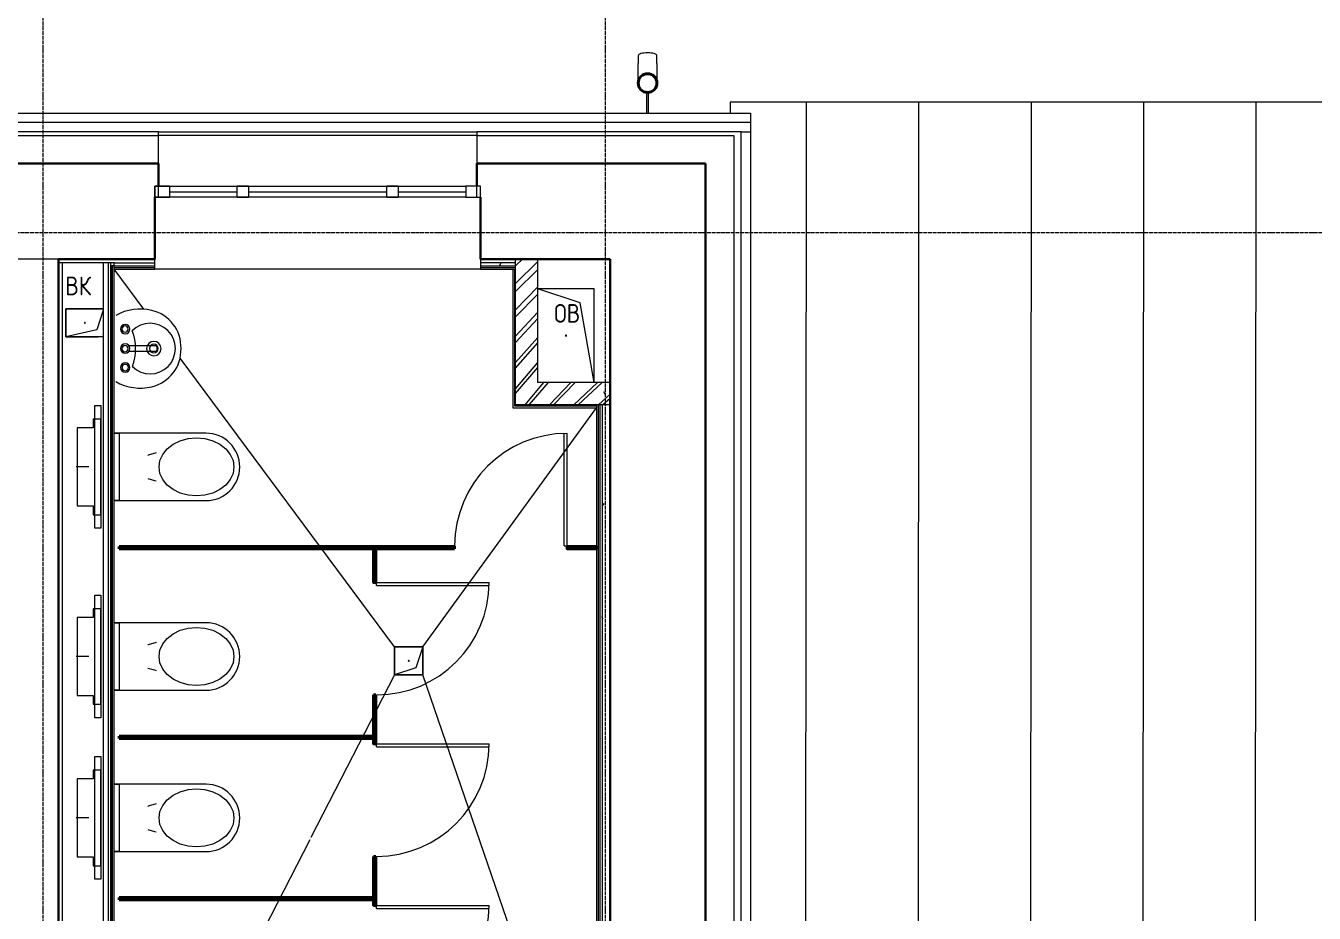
# Model space of a CAD drawing. Header units: millimetres. Extents: x -32 to 417638015, y -35 to 175284279.
# Drawn here: x 416892882 to 416899760, y 175248310 to 175253048 of the extents above; entities that cross this region are included whole.
import ezdxf

# ---------------------------------------------------------------- set-up
doc = ezdxf.new("R2010")
doc.units = ezdxf.units.MM
doc.linetypes.add('ADSK_Линия сетки', pattern=[25, 20, -2.5, 0, -2.5])
for name, color, linetype, lineweight in [('_ Окна', 7, 'Continuous', 9), ('Аннотация', 7, 'Continuous', 18), ('Двери', 7, 'Continuous', 9), ('Двери открывание', 7, 'Continuous', 9), ('Крыша', 7, 'Continuous', 9), ('Крыша штриховка', 7, 'Continuous', 9), ('Обобщенные модели', 7, 'Continuous', 18), ('Окна', 7, 'Continuous', 9), ('Оси', 253, 'Continuous', 9), ('Перекрытие', 7, 'Continuous', 18), ('Сантехника', 7, 'Continuous', 18), ('Стены внутренние', 7, 'Continuous', 18), ('Стены наружные', 7, 'Continuous', 18), ('Стены несущие', 7, 'Continuous', 30), ('Стены отделка', 7, 'Continuous', 30), ('Стены штриховка', 7, 'Continuous', 9), ('ШТРИХОВКА', 252, 'Continuous', 15)]:
    doc.layers.add(name, color=color, linetype=linetype, lineweight=lineweight)
doc.styles.add('GOST Common_5', font='GOST_Common.ttf', dxfattribs={"width": 0.9, "height": 200})
pattern_1 = [(0, (686.3573730537319, 338.699590410115), (406.4, 101.6), [33.528, -271.272, 33.528, -271.272, -1625.6]), (0, (686.3573730537319, 338.699590410115), (406.4, 101.6), [-609.6, 33.528, -576.072, 33.528, -271.272, -711.2]), (0, (686.3573730537319, 338.699590410115), (406.4, 101.6), [-1524, 33.528, -169.672, 33.528, -474.472]), (120, (838.7573730537551, 389.4995904101152), (-291.1881810244989, 301.1527240979959), [33.52799999999997, -271.2719999999998, 33.52799999999997, -271.2719999999998, -1625.599999999999]), (120, (838.7573730537551, 389.4995904101152), (-291.1881810244989, 301.1527240979959), [-609.5999999999996, 33.52799999999997, -576.0719999999995, 33.52799999999997, -271.2719999999998, -711.1999999999996]), (120, (838.7573730537551, 389.4995904101152), (-291.1881810244989, 301.1527240979959), [-1523.999999999999, 33.52799999999997, -169.6719999999999, 33.52799999999997, -474.4719999999998]), (240, (889.5573730537435, 592.699590410115), (-115.2118189755009, -402.7527240979958), [33.528, -271.272, 33.528, -271.272, -1625.6]), (240, (889.5573730537435, 592.699590410115), (-115.2118189755009, -402.7527240979958), [-609.6, 33.528, -576.072, 33.528, -271.272, -711.2]), (240, (889.5573730537435, 592.699590410115), (-115.2118189755009, -402.7527240979958), [-1524, 33.528, -169.672, 33.528, -474.472])]

# ---------------------------------------------------------------- blocks, each defined once
blk = doc.blocks.new('План 2 этажа')
h = blk.add_hatch()
h.set_pattern_fill('ANSI32', color=8, scale=10)
h.set_pattern_definition([(45, (686.3573730537319, 338.699590410115), (-67.35192090801866, 67.35192090801866), []), (45, (731.2586730537587, 338.699590410115), (-67.35192090801866, 67.35192090801866), [])])
h.paths.add_polyline_path([(10476.35737305379, 19783.23317799561), (10476.35737305379, 20441.22453347316), (10356.35737305379, 20441.22453347316), (10356.35737305379, 19663.23317799562), (10861.35737305379, 19663.23317799562), (10861.35737305379, 19783.23317799561)])
at = {"layer": 'Крыша штриховка'}
h = blk.add_hatch(dxfattribs=at)
h.set_pattern_fill('FP_9', color=8, style=0, pattern_type=2)
h.set_pattern_definition([(270, (842.4123730537249, -16860.62240958988), (600, 3.673940397442059e-14), [])])
h.paths.add_polyline_path([(33323.74141419999, 13727.56721664619), (38561.40118747496, 13727.56721664619), (38561.40118747496, 13870.52345378857), (38536.45710307837, 13870.22959317787), (38450.57776135445, 21210.01757361862), (38450.57776135445, 21260.01757361865), (38561.40118747496, 21260.01757361865), (38561.40118747496, 21280.01757361874), (32084.06945066579, 21280.01757361874), (32132.05771873513, 21244.23041718635), (30695.26032159291, 19317.57779851179), (30795.99259297637, 19317.57779851179), (30775.17312824161, 19257.57779851176), (30650.5154397221, 19257.57779851176), (29869.54052628763, 18211.89248754696), (29870.68898579915, 18210.71753710327), (25704.64487799379, 13743.18219131012), (31635.99602022668, 13727.56721664619), (32964.78362577595, 13727.56721664619)])
h.paths.add_polyline_path([(11561.35737305373, 13740.41590899014), (11561.35737305373, 13740.52121366214), (11526.90253765561, 13740.50661536865)])
h.paths.add_polyline_path([(24101.35259341553, 13747.40304551386), (24081.95149433427, 13775.51460930358), (24089.82529589528, 13775.51460930358), (20054.74841904279, 18104.10539740284), (20056.47840156074, 18105.418891993), (20054.74841904279, 18104.41626330208), (19974.30713672895, 18230.27166646549), (19576.17915188265, 18230.27166646551), (19104.57185560354, 19591.0267576683), (18087.47824895289, 21182.33313963877), (18240.31163832342, 21280.01757361874), (11501.35737305379, 21280.01757361874), (11501.35737305379, 21221.22453347323), (11611.35737305379, 21221.22453347323), (11611.35737305379, 13801.2245334732), (11561.35737305379, 13801.2245334732), (11561.35737305379, 13780.41604760324), (23901.78231951559, 13747.92843756972)])
h.paths.add_polyline_path([(33423.96931647859, 13905.44827715147), (33421.46931647859, 13905.44827715147), (33420.91215508815, 13996.09896663118), (33403.90736204444, 13999.98019967676), (33385.21356566291, 14015.65609071476), (33375.77306504513, 14035.73118272199), (33376.46931647859, 14192.98216862268), (33379.48464731057, 14197.95965622224), (33383.16804628936, 14200.70759348193), (33394.3298871945, 14204.67011636771), (33409.36827938142, 14207.37405657918), (33426.46931647859, 14208.43301834129), (33451.46931647859, 14206.36299698904), (33464.77158981928, 14202.72078343252), (33472.38280845492, 14198.75878977624), (33474.765607793, 14196.98114279278), (33476.46931647859, 14192.98216862228), (33476.46931647859, 14033.81371124303), (33465.56089060195, 14013.16213150732), (33447.17518431653, 13999.5565600233), (33431.46931647859, 13994.83058080769), (33430.7994434975, 13905.44827715147), (33425.17522125307, 13905.44827715147)])
h.paths.add_polyline_path([(16661.35737305379, 13905.44827715147), (16656.35737305379, 13905.44827715147), (16655.80021166336, 13996.09896663129), (16638.79541861964, 13999.98019967687), (16620.10162223811, 14015.65609071486), (16610.66112162033, 14035.73118272208), (16611.35737305379, 14192.98216862257), (16614.37270388578, 14197.95965622235), (16618.05610286456, 14200.70759348203), (16629.21794376971, 14204.67011636782), (16644.25633595663, 14207.3740565793), (16661.35737305379, 14208.43301834139), (16686.35737305379, 14206.36299698914), (16699.65964639449, 14202.72078343262), (16707.27086503012, 14198.75878977635), (16709.6536643682, 14196.98114279288), (16711.35737305379, 14192.98216862278), (16711.35737305379, 14033.8137112431), (16700.44894717715, 14013.16213150743), (16682.06324089185, 13999.55656002341), (16666.35737305379, 13994.8305808078), (16665.6875000727, 13905.44827715147), (16662.65146827931, 13905.44827715147)])
at = {"layer": 'Обобщенные модели', "lineweight": 9}
h = blk.add_hatch(dxfattribs=at)
h.set_pattern_fill('FP_25', color=8, style=0, pattern_type=2)
h.set_pattern_definition([(45, (686.3573730537901, 338.6995334731837), (-106.0660171779821, 106.0660171779821), [])])
h.paths.add_polyline_path([(11061.35737305371, 21331.22453347322), (11083.05156000962, 21336.17609007805), (11100.44894717714, 21350.05004338028), (11110.10376866284, 21370.0984867754), (11110.10376866284, 21392.35058017102), (11100.44894717714, 21412.39902356613), (11083.05156000962, 21426.2729768683), (11061.35737305371, 21431.2245334732), (11039.66318609789, 21426.2729768683), (11022.26579893036, 21412.39902356613), (11012.61097744466, 21392.35058017102), (11012.61097744466, 21370.0984867754), (11022.26579893036, 21350.05004338028), (11039.66318609789, 21336.17609007805)])
at = {"layer": 'Стены внутренние', "lineweight": 9}
h = blk.add_hatch(dxfattribs=at)
h.set_pattern_fill('FP_6', color=8, style=0, pattern_type=2)
h.set_pattern_definition(pattern_1)
h.paths.add_polyline_path([(8216.245746968489, 20406.22453347321), (8430.480509532383, 20406.22453347321), (8430.480509532383, 20421.22453347326), (8216.245746968489, 20421.22453347326)])
h.paths.add_polyline_path([(10427.35737305379, 20406.22453347321), (10427.35737305379, 20421.22453347319), (10170.48050953238, 20421.22453347319), (10170.48050953238, 20406.22453347321), (10292.28584941593, 20406.22453347321)])
h = blk.add_hatch(dxfattribs=at)
h.set_pattern_fill('FP_6', color=8, style=0, pattern_type=2)
h.set_pattern_definition(pattern_1)
h.paths.add_polyline_path([(10815.72802134283, 13024.4639513085), (10821.35737305379, 13024.4639513085), (10821.35737305379, 13950.96395130855), (10806.35737305379, 13950.96395130855), (10806.35737305373, 13024.4639513085)])
h.paths.add_polyline_path([(10806.35737305373, 14790.96395130856), (10821.35737305379, 14791.96395130851), (10821.35737305379, 19734.23317799562), (10806.35737305379, 19734.23317799562), (10806.35737305373, 14940.85405061452)])
at = {"layer": '_ Окна', "color": 8, "lineweight": 18}
for p, q in [((8430.480509532375, 20771.22453347418), (8430.480509532375, 20831.22453347418)), ((8430.480509532375, 20831.22453347418), (8510.480509532374, 20831.22453347418)), ((8510.480509532374, 20771.22453347418), (8430.480509532375, 20771.22453347418)), ((8510.480509532374, 20831.22453347418), (8510.480509532374, 20771.22453347418)), ((8870.480509532374, 20771.22453347418), (8870.480509532374, 20831.22453347418)), ((8870.480509532374, 20831.22453347418), (8930.480509532375, 20831.22453347418)), ((8930.480509532375, 20771.22453347418), (8870.480509532374, 20771.22453347418)), ((8930.480509532375, 20831.22453347418), (8930.480509532375, 20771.22453347418)), ((9670.480509532375, 20771.22453347418), (9670.480509532375, 20831.22453347418)), ((9670.480509532375, 20831.22453347418), (9730.480509532375, 20831.22453347418)), ((9730.480509532375, 20771.22453347418), (9670.480509532375, 20771.22453347418)), ((9730.480509532375, 20831.22453347418), (9730.480509532375, 20771.22453347418)), ((10090.48050953238, 20831.22453347418), (10090.48050953238, 20771.22453347418)), ((10170.48050953237, 20831.22453347418), (10090.48050953238, 20831.22453347418)), ((10090.48050953238, 20771.22453347418), (10170.48050953237, 20771.22453347418)), ((10170.48050953237, 20771.22453347418), (10170.48050953237, 20831.22453347418))]:
    blk.add_line(p, q, dxfattribs=at)
at = {"layer": '_ Окна', "color": 8}
for p, q in [((8450.480509532374, 20771.22453347418), (8450.480509532374, 20831.22453347418)), ((8510.480509532374, 20801.22453347417), (8870.480509532374, 20801.22453347417)), ((8930.480509532375, 20801.22453347416), (9670.480509532375, 20801.22453347416)), ((9730.480509532375, 20801.22453347416), (10090.48050953238, 20801.22453347416)), ((10150.48050953238, 20771.22453347418), (10150.48050953238, 20831.22453347418))]:
    blk.add_line(p, q, dxfattribs=at)
at = {"layer": 'Двери', "color": 8}
for p, q in [((10615.4933366513, 18910.78237253967), (10615.4933366513, 19510.78237253967)), ((10631.4933366513, 18910.78237253967), (10631.4933366513, 19510.78237253967)), ((10615.4933366513, 18910.78237253967), (10631.4933366513, 18910.78237253967)), ((9615.357373054023, 18698.78990775253), (9615.357373054023, 18714.78990775252)), ((9615.357373054023, 18714.78990775252), (10215.35737305402, 18714.78990775228)), ((10215.35737305402, 18698.78990775228), (10215.35737305402, 18714.78990775228)), ((9615.357373054023, 18698.78990775253), (10215.35737305402, 18698.78990775228)), ((9615.357373053994, 17836.78990775253), (9615.357373054003, 17852.78990775252)), ((9615.357373054003, 17852.78990775252), (10215.357373054, 17852.78990775228)), ((9615.357373053994, 17836.78990775253), (10215.35737305399, 17836.78990775228)), ((10215.35737305399, 17836.78990775228), (10215.357373054, 17852.78990775228)), ((9615.357373053994, 16974.78990775253), (9615.357373054003, 16990.78990775253)), ((9615.357373054003, 16990.78990775253), (10215.357373054, 16990.78990775228)), ((10215.35737305399, 16974.78990775228), (10215.357373054, 16990.78990775228)), ((9615.357373053994, 16974.78990775253), (10215.35737305399, 16974.78990775228))]:
    blk.add_line(p, q, dxfattribs=at)
at = {"layer": 'Двери открывание', "color": 8}
for centre, start, end in [((10631.4933366513, 18910.78237253967), 90, 180), ((9615.357373054023, 18714.78990775252), 270, 0), ((9615.357373054003, 17852.78990775252), 270, 0), ((9615.357373054003, 16990.78990775253), 270, 0)]:
    blk.add_arc(centre, 600.0000000000007, start, end, dxfattribs=at)
at = {"layer": 'Крыша', "color": 8}
for p, q in [((11501.35737305379, 21280.01757361872), (11501.35737305379, 21221.22453347319)), ((18240.31163832342, 21280.01757361872), (11501.35737305379, 21280.01757361872))]:
    blk.add_line(p, q, dxfattribs=at)
at = {"layer": 'Обобщенные модели', "color": 8}
for p, q in [((11011.35737305379, 21527.37612128803), (11011.35737305379, 21484.87198431697)), ((11111.35737305379, 21484.87198431697), (11111.35737305379, 21527.37612128803)), ((11056.35737305379, 21330.36575084511), (11056.35737305379, 21221.22453347321)), ((11066.35737305379, 21221.22453347321), (11066.35737305379, 21330.36575084511)), ((10776.35737305379, 20283.23317799561), (10476.35737305379, 20283.23317799561)), ((10701.3573730538, 20208.23317799561), (10476.35737305379, 20283.23317799561)), ((10776.35737305379, 20283.23317799561), (10476.35737305379, 20283.23317799561)), ((10776.35737305379, 19783.23317799561), (10776.35737305379, 20283.23317799561)), ((10776.35737305379, 19783.23317799561), (10776.35737305379, 20283.23317799561)), ((7956.357373053776, 20025.69959041009), (7956.357373053776, 20175.6995904101)), ((7956.357373053776, 20175.6995904101), (8156.357373053739, 20175.6995904101)), ((8156.357373053739, 20175.6995904101), (7956.357373053776, 20175.6995904101)), ((7956.357373053776, 20175.6995904101), (7956.357373053776, 20025.69959041009)), ((8156.357373053737, 20168.53446866598), (8121.24574696845, 20063.19959041009)), ((10776.35737305379, 19783.23317799561), (10701.3573730538, 20208.23317799561)), ((8121.24574696845, 20063.19959041009), (7956.357373053776, 20025.69959041009)), ((8156.357373053739, 20025.69959041009), (7956.357373053776, 20025.69959041009)), ((7956.357373053776, 20025.69959041009), (8128.241000562532, 20025.69959041009)), ((9711.35737305379, 18221.22453347318), (9711.35737305379, 18371.22453347319)), ((9711.35737305379, 18371.22453347319), (9861.35737305379, 18371.22453347319)), ((9861.35737305379, 18371.22453347319), (9711.35737305379, 18371.22453347319)), ((9711.35737305379, 18371.22453347319), (9711.35737305379, 18221.22453347318)), ((9861.35737305379, 18371.22453347319), (9823.857373053797, 18258.72453347319)), ((9861.35737305379, 18371.22453347319), (9861.35737305379, 18221.22453347318)), ((9861.35737305379, 18221.22453347318), (9861.35737305379, 18371.22453347319)), ((9823.857373053797, 18258.72453347319), (9711.35737305379, 18221.22453347318)), ((9861.35737305379, 18221.22453347318), (9711.35737305379, 18221.22453347318)), ((9711.35737305379, 18221.22453347318), (9861.35737305379, 18221.22453347318))]:
    blk.add_line(p, q, dxfattribs=at)
at = {"layer": 'Обобщенные модели', "color": 8, "lineweight": 40}
for p, q in [((9611.357373054023, 18906.78990775251), (8241.357373054023, 18906.78990775251)), ((8241.357373054023, 18906.78990775251), (8241.357373054023, 18894.78990775252)), ((8241.357373054023, 18894.78990775252), (9611.357373054023, 18894.78990775252)), ((9611.357373054023, 18894.78990775252), (9611.357373054023, 18906.78990775251)), ((9611.35737305379, 18114.78990775255), (9599.35737305379, 18114.78990775255)), ((9611.357373054023, 17894.78990775251), (8241.357373054023, 17894.78990775251)), ((8241.357373054023, 17894.78990775251), (8241.357373054023, 17882.78990775252)), ((8241.357373054023, 17882.78990775252), (9611.357373054023, 17882.78990775252)), ((9611.357373054023, 17882.78990775252), (9611.357373054023, 17894.78990775251)), ((9611.357373053754, 17252.78990775255), (9599.357373053757, 17252.78990775255)), ((9611.357373054023, 17032.78990775252), (8241.357373054023, 17032.78990775252)), ((8241.357373054023, 17032.78990775252), (8241.357373054023, 17020.78990775252)), ((8241.357373054023, 17020.78990775252), (9611.357373054023, 17020.78990775252)), ((9611.357373054023, 17020.78990775252), (9611.357373054023, 17032.78990775252))]:
    blk.add_line(p, q, dxfattribs=at)
at = {"layer": 'Обобщенные модели', "color": 8, "flags": 128}
for points in [[(11011.35737305379, 21394.2414030379), (11011.35737305379, 21395.51178399021), (11011.35737305379, 21398.17529505631), (11011.35737305379, 21401.05165652156), (11011.35737305379, 21404.1362668212), (11011.35737305379, 21407.42419123676), (11011.35737305379, 21410.91016979056), (11011.35737305379, 21414.58862566057), (11011.35737305379, 21418.45367410208), (11011.35737305379, 21422.49913186207), (11011.35737305379, 21426.71852707113), (11011.35737305379, 21431.10510959701), (11011.35737305379, 21435.65186184342), (11011.35737305379, 21440.35150997669), (11011.35737305379, 21445.19653556234), (11011.35737305379, 21450.17918759299), (11011.35737305379, 21455.29149488829), (11011.35737305379, 21460.52527884715), (11011.35737305379, 21465.8721665317), (11011.35737305379, 21471.32360406227), (11011.35737305379, 21476.87087030171), (11011.35737305379, 21482.50509080739), (11011.35737305379, 21484.87198431697)], [(11111.35737305379, 21484.87198431697), (11111.35737305379, 21479.20424388321), (11111.35737305379, 21473.61972481573), (11111.35737305379, 21468.12736115372), (11111.35737305379, 21462.73593950742), (11111.35737305379, 21457.45408500134), (11111.35737305379, 21452.29024747595), (11111.35737305379, 21447.25268796975), (11111.35737305379, 21442.34946550332), (11111.35737305379, 21437.58842418663), (11111.35737305379, 21432.97718067017), (11111.35737305379, 21428.52311195987), (11111.35737305379, 21424.23334361552), (11111.35737305379, 21420.11473835138), (11111.35737305379, 21416.17388505728), (11111.35737305379, 21412.4170882578), (11111.35737305379, 21408.85035802644), (11111.35737305379, 21405.4794003707), (11111.35737305379, 21402.30960810372), (11111.35737305379, 21399.34605221695), (11111.35737305379, 21396.59347376761), (11111.35737305379, 21394.2414030379)]]:
    blk.add_lwpolyline(points, dxfattribs=at)
at = {"layer": 'Обобщенные модели', "color": 8, "lineweight": 40}
for points in [[(9611.357373054023, 18714.78990775255), (9611.357373054023, 18894.78990775252), (9599.357373054023, 18894.78990775252), (9599.357373054023, 18714.78990775255)], [(10031.4933366513, 18894.78237253966), (9611.357373054023, 18894.78237253966), (9611.357373054023, 18906.78237253965), (10031.4933366513, 18906.78237253966)], [(10631.4933366513, 18906.78237253967), (10788.49196284084, 18906.78237253967), (10788.49196284084, 18894.78237253968), (10631.4933366513, 18894.78237253968)], [(9611.357373054003, 17852.78990775255), (9611.357373054012, 17894.78990775252), (9599.357373054016, 17894.78990775252), (9599.357373054007, 17852.78990775255)], [(9611.357373054003, 16990.78990775255), (9611.357373054012, 17032.78990775252), (9599.357373054016, 17032.78990775253), (9599.357373054007, 16990.78990775256)]]:
    blk.add_lwpolyline(points, close=True, dxfattribs=at)
for points in [[(9599.35737305379, 18114.78990775255), (9599.357373053674, 17894.78990775253), (9611.357373053674, 17894.78990775252), (9611.35737305379, 18114.78990775255)], [(9599.357373053757, 17252.78990775255), (9599.35737305367, 17032.78990775253), (9611.357373053666, 17032.78990775252), (9611.357373053754, 17252.78990775255)]]:
    blk.add_lwpolyline(points, dxfattribs=at)
at = {"layer": 'Обобщенные модели', "color": 8}
for centre, radius, start, end in [((11061.35737305378, 21381.22453347314), 52.00000000000004, 90, 270), ((11061.35737305378, 21381.22453347314), 52.00000000000003, 270, 90), ((8057.55156001111, 20100.69959041009), 2.500000000000002, 0, 180), ((8057.55156001111, 20100.69959041009), 2.499999999999998, 119.9999999999582, 180), ((8057.55156001111, 20100.69959041009), 2.500000000000002, 180, 0), ((8057.55156001111, 20100.69959041009), 2.499999999999999, 240.0000000000418, 345.0000000000056), ((8057.55156001111, 20100.69959041009), 2.500000000000002, 14.99999999999445, 90), ((10626.35737305379, 20033.23317799561), 2.500000000000003, 0, 180), ((10626.35737305379, 20033.23317799561), 2.499999999999998, 60.0000000000418, 180), ((10626.35737305379, 20033.23317799561), 2.500000000000002, 180, 0), ((10626.35737305379, 20033.23317799561), 2.499999999999999, 180, 285.0000000000214), ((10626.35737305379, 20033.23317799561), 2.500000000000002, 14.99999999999445, 30.00000000001032), ((9786.35737305379, 18296.22453347319), 2.500000000000002, 0, 180), ((9786.35737305379, 18296.22453347319), 2.499999999999998, 119.9999999999582, 180), ((9786.35737305379, 18296.22453347319), 2.500000000000002, 180, 0), ((9786.35737305379, 18296.22453347319), 2.499999999999999, 240.0000000000418, 345.0000000000056), ((9786.35737305379, 18296.22453347319), 2.500000000000002, 14.99999999999445, 90)]:
    blk.add_arc(centre, radius, start, end, dxfattribs=at)
at = {"layer": 'Обобщенные модели', "color": 8, "lineweight": 40}
for radius, start, end in [(49.99999999999994, 90, 270), (49.99999999999998, 270, 90)]:
    blk.add_arc((11061.35737305373, 21381.22453347317), radius, start, end, dxfattribs=at)
at = {"layer": 'Обобщенные модели', "color": 8}
for major_axis, ratio, start_param, end_param in [((-50.00000000000001, 1.362883799528872e-13), 0.3090169943749481, 4.712388980384695, 6.283185307179597), ((-49.99999999999999, 5.857276822912619e-14), 0.3090169943749482, 3.141592653589792, 4.712388980384689)]:
    blk.add_ellipse((11061.35737305378, 21527.37612128801), major_axis=major_axis, ratio=ratio, start_param=start_param, end_param=end_param, dxfattribs=at)
at = {"layer": 'Окна', "color": 8}
for p, q in [((8430.480509532375, 20831.22453347418), (8430.480509532375, 20771.22453347418)), ((8510.480509532374, 20831.22453347418), (8430.480509532375, 20831.22453347418)), ((8430.480509532375, 20771.22453347418), (8510.480509532374, 20771.22453347418)), ((8510.480509532374, 20831.22453347418), (8870.480509532374, 20831.22453347418)), ((8870.480509532374, 20771.22453347409), (8510.480509532374, 20771.22453347409)), ((8930.480509532375, 20831.22453347418), (8870.480509532374, 20831.22453347418)), ((8870.480509532374, 20771.22453347418), (8930.480509532375, 20771.22453347418)), ((8930.480509532375, 20831.22453347418), (9670.480509532375, 20831.22453347417)), ((9670.480509532374, 20771.22453347409), (8930.480509532375, 20771.22453347409)), ((9730.480509532375, 20831.22453347418), (9670.480509532375, 20831.22453347418)), ((9670.480509532375, 20771.22453347418), (9730.480509532375, 20771.22453347418)), ((9730.480509532375, 20831.22453347417), (10090.48050953238, 20831.22453347417)), ((10090.48050953238, 20771.22453347409), (9730.480509532375, 20771.22453347409)), ((10170.48050953237, 20831.22453347418), (10090.48050953238, 20831.22453347418)), ((10090.48050953238, 20771.22453347418), (10170.48050953237, 20771.22453347418)), ((10170.48050953237, 20771.22453347418), (10170.48050953237, 20831.22453347418))]:
    blk.add_line(p, q, dxfattribs=at)
at = {"layer": 'Оси', "color": 8, "linetype": 'ADSK_Линия сетки'}
for p, q in [((7835.922726092162, -4690.674102031659), (7835.92272609222, 22196.43260966978)), ((10835.92272609216, -4690.674102031664), (10835.92272609222, 22196.43260966979)), ((-9428.37116507889, 20583.69959040972), (56691.21025106532, 20583.69959040951))]:
    blk.add_line(p, q, dxfattribs=at)
at = {"layer": 'Перекрытие', "color": 8}
for p, q in [((8213.74574696843, 20404.72453347323), (8213.74574696843, 20421.39126217741)), ((8372.687959278002, 20174.1593935902), (8213.74574696843, 20388.22453347322)), ((9711.35737305379, 18371.22453347319), (8566.390998602496, 19913.27798514465)), ((9861.35737305379, 18371.22453347319), (10788.35737305379, 19648.23317799564)), ((9711.35737305379, 18221.22453347319), (9264.79703467281, 17352.78990775253)), ((10788.35737305379, 15521.39763543014), (9861.35737305379, 18221.22453347319)), ((9258.626479167666, 17340.78990775254), (8744.413520408154, 16340.78990775243))]:
    blk.add_line(p, q, dxfattribs=at)
at = {"layer": 'Сантехника', "color": 8}
for p, q in [((8437.574540528618, 19978.73673758136), (8293.37172892004, 19978.73673758136)), ((8437.574540528618, 19948.73673758136), (8293.37172892004, 19948.73673758136)), ((8111.357373053737, 19004.28990770028), (8111.357373053733, 19659.28990770029)), ((8111.357373053733, 19659.28990770029), (8142.357373053747, 19659.28990770029)), ((8142.357373053747, 19659.28990770029), (8142.357373053752, 19004.28990770028)), ((8017.357373053734, 19539.78990759579), (8017.357373053736, 19123.78990770027)), ((8102.35737305375, 19539.78990759579), (8017.357373053734, 19539.78990759579)), ((8102.357373053749, 19586.78990759579), (8102.35737305375, 19539.78990759579)), ((8142.357373053747, 19586.78990759579), (8102.357373053749, 19586.78990759579)), ((8142.357373053751, 19076.78990770028), (8142.357373053747, 19586.78990759579)), ((8198.517161708265, 19511.79001047744), (8196.357373053741, 19511.79001047744)), ((8196.357373053741, 19511.79001058192), (8198.517161708265, 19511.79001058192)), ((8704.4341434406, 19511.79001047745), (8213.74574696839, 19511.79001047744)), ((8213.74574696839, 19511.79001058192), (8241.35737305374, 19511.79001058192)), ((8241.35737305374, 19511.79001058192), (8241.357373053741, 19151.78980481863)), ((8079.057373053723, 19331.78990770027), (8011.057373053723, 19331.78990770027)), ((8017.357373053736, 19123.78990770027), (8102.357373053757, 19123.78990770027)), ((8102.357373053757, 19123.78990770027), (8102.357373053757, 19076.78990770028)), ((8196.357373053737, 19151.78980492311), (8198.517161708267, 19151.78980492311)), ((8198.517161708263, 19151.78980481863), (8196.357373053734, 19151.78980481863)), ((8213.74574696839, 19151.78980492311), (8704.4341434406, 19151.78980492311)), ((8241.357373053741, 19151.78980481863), (8213.745746968389, 19151.78980481863)), ((8102.357373053757, 19076.78990770028), (8142.357373053751, 19076.78990770028)), ((8142.357373053752, 19004.28990770028), (8111.357373053737, 19004.28990770028)), ((8111.357373053737, 17992.28990770028), (8111.357373053733, 18647.28990770029)), ((8111.357373053733, 18647.28990770029), (8142.357373053747, 18647.28990770029)), ((8142.357373053747, 18647.28990770029), (8142.357373053752, 17992.28990770028)), ((8102.357373053749, 18574.78990759579), (8102.35737305375, 18527.78990759579)), ((8142.357373053747, 18574.78990759579), (8102.357373053749, 18574.78990759579)), ((8142.357373053751, 18064.78990770028), (8142.357373053747, 18574.78990759579)), ((8017.357373053734, 18527.78990759579), (8017.357373053736, 18111.78990770027)), ((8102.35737305375, 18527.78990759579), (8017.357373053734, 18527.78990759579)), ((8198.517161708265, 18499.79001047744), (8196.357373053741, 18499.79001047744)), ((8196.357373053741, 18499.79001058192), (8198.517161708265, 18499.79001058192)), ((8704.4341434406, 18499.79001047745), (8213.74574696839, 18499.79001047744)), ((8213.74574696839, 18499.79001058192), (8241.35737305374, 18499.79001058192)), ((8241.35737305374, 18499.79001058192), (8241.357373053741, 18139.78980481863)), ((8079.057373053723, 18319.78990770027), (8011.057373053723, 18319.78990770027)), ((8017.357373053736, 18111.78990770027), (8102.357373053757, 18111.78990770027)), ((8102.357373053757, 18111.78990770027), (8102.357373053757, 18064.78990770028)), ((8196.357373053737, 18139.78980492311), (8198.517161708267, 18139.78980492311)), ((8198.517161708263, 18139.78980481863), (8196.357373053734, 18139.78980481863)), ((8213.74574696839, 18139.78980492311), (8704.4341434406, 18139.78980492311)), ((8241.357373053741, 18139.78980481863), (8213.745746968389, 18139.78980481863)), ((8102.357373053757, 18064.78990770028), (8142.357373053751, 18064.78990770028)), ((8142.357373053752, 17992.28990770028), (8111.357373053737, 17992.28990770028)), ((8111.357373053737, 17130.28990770028), (8111.357373053733, 17785.28990770029)), ((8111.357373053733, 17785.28990770029), (8142.357373053747, 17785.28990770029)), ((8142.357373053747, 17785.28990770029), (8142.357373053752, 17130.28990770028)), ((8102.357373053749, 17712.78990759579), (8102.35737305375, 17665.78990759579)), ((8142.357373053747, 17712.78990759579), (8102.357373053749, 17712.78990759579)), ((8142.357373053751, 17202.78990770028), (8142.357373053747, 17712.78990759579)), ((8017.357373053734, 17665.78990759579), (8017.357373053736, 17249.78990770027)), ((8102.35737305375, 17665.78990759579), (8017.357373053734, 17665.78990759579)), ((8198.517161708265, 17637.79001047744), (8196.357373053741, 17637.79001047744)), ((8196.357373053741, 17637.79001058192), (8198.517161708265, 17637.79001058192)), ((8704.4341434406, 17637.79001047745), (8213.74574696839, 17637.79001047744)), ((8213.74574696839, 17637.79001058192), (8241.35737305374, 17637.79001058192)), ((8241.35737305374, 17637.79001058192), (8241.357373053741, 17277.78980481863)), ((8079.057373053723, 17457.78990770027), (8011.057373053723, 17457.78990770027)), ((8196.357373053737, 17277.78980492311), (8198.517161708267, 17277.78980492311)), ((8198.517161708263, 17277.78980481863), (8196.357373053734, 17277.78980481863)), ((8213.74574696839, 17277.78980492311), (8704.4341434406, 17277.78980492311)), ((8241.357373053741, 17277.78980481863), (8213.745746968389, 17277.78980481863)), ((8017.357373053736, 17249.78990770027), (8102.357373053757, 17249.78990770027)), ((8102.357373053757, 17249.78990770027), (8102.357373053757, 17202.78990770028)), ((8102.357373053757, 17202.78990770028), (8142.357373053751, 17202.78990770028)), ((8142.357373053752, 17130.28990770028), (8111.357373053737, 17130.28990770028))]:
    blk.add_line(p, q, dxfattribs=at)
at = {"layer": 'Сантехника', "color": 8, "flags": 128}
for points in [[(8453.857373053741, 19331.78990770027), (8458.871790617375, 19366.2806524635), (8473.663599473255, 19399.04188726349), (8497.491076560133, 19428.43082698838), (8529.159412681993, 19452.97378748282), (8567.080625230228, 19471.44008222515), (8609.353186262475, 19482.90373408846), (8653.85737305374, 19486.78990770028), (8698.361559845001, 19482.90373408846), (8740.63412087725, 19471.44008222515), (8778.555333425486, 19452.97378748282), (8810.223669547346, 19428.43082698838), (8834.051146634223, 19399.0418872635), (8848.842955490105, 19366.28065246351), (8853.857373053741, 19331.78990770028)], [(8437.62981473906, 19406.78550317794), (8396.229290807994, 19394.06536892885), (8393.58084138573, 19393.5293096387)], [(8853.857373053741, 19331.78990770028), (8848.842955490105, 19297.29916293705), (8834.051146634225, 19264.53792813706), (8810.223669547346, 19235.14898841217), (8778.555333425487, 19210.60602791773), (8740.634120877252, 19192.1397331754), (8698.361559845003, 19180.67608131209), (8653.857373053741, 19176.78990770028), (8609.353186262477, 19180.67608131209), (8567.080625230228, 19192.1397331754), (8529.159412681995, 19210.60602791773), (8497.491076560134, 19235.14898841217), (8473.663599473257, 19264.53792813705), (8458.871790617375, 19297.29916293704), (8453.857373053741, 19331.78990770027)], [(8393.580841385736, 19270.05050576188), (8429.000075053642, 19260.12921252491), (8437.629814739057, 19256.79431222265)], [(8453.857373053741, 18319.78990770027), (8458.871790617375, 18354.2806524635), (8473.663599473255, 18387.04188726349), (8497.491076560133, 18416.43082698838), (8529.159412681993, 18440.97378748282), (8567.080625230228, 18459.44008222515), (8609.353186262475, 18470.90373408846), (8653.85737305374, 18474.78990770028), (8698.361559845001, 18470.90373408846), (8740.63412087725, 18459.44008222515), (8778.555333425486, 18440.97378748282), (8810.223669547346, 18416.43082698838), (8834.051146634223, 18387.0418872635), (8848.842955490105, 18354.28065246351), (8853.857373053741, 18319.78990770028)], [(8437.62981473906, 18394.78550317794), (8396.229290807994, 18382.06536892885), (8393.58084138573, 18381.5293096387)], [(8853.857373053741, 18319.78990770028), (8848.842955490105, 18285.29916293705), (8834.051146634225, 18252.53792813706), (8810.223669547346, 18223.14898841217), (8778.555333425487, 18198.60602791773), (8740.634120877252, 18180.1397331754), (8698.361559845003, 18168.67608131209), (8653.857373053741, 18164.78990770028), (8609.353186262477, 18168.67608131209), (8567.080625230228, 18180.1397331754), (8529.159412681995, 18198.60602791773), (8497.491076560134, 18223.14898841217), (8473.663599473257, 18252.53792813705), (8458.871790617375, 18285.29916293704), (8453.857373053741, 18319.78990770027)], [(8393.580841385736, 18258.05050576188), (8429.000075053642, 18248.12921252491), (8437.629814739057, 18244.79431222265)], [(8453.857373053741, 17457.78990770027), (8458.871790617375, 17492.2806524635), (8473.663599473255, 17525.04188726349), (8497.491076560133, 17554.43082698838), (8529.159412681993, 17578.97378748282), (8567.080625230228, 17597.44008222515), (8609.353186262475, 17608.90373408846), (8653.85737305374, 17612.78990770028), (8698.361559845001, 17608.90373408846), (8740.63412087725, 17597.44008222515), (8778.555333425486, 17578.97378748282), (8810.223669547346, 17554.43082698838), (8834.051146634223, 17525.0418872635), (8848.842955490105, 17492.28065246351), (8853.857373053741, 17457.78990770028)], [(8437.62981473906, 17532.78550317794), (8396.229290807994, 17520.06536892885), (8393.58084138573, 17519.5293096387)], [(8853.857373053741, 17457.78990770028), (8848.842955490105, 17423.29916293705), (8834.051146634225, 17390.53792813706), (8810.223669547346, 17361.14898841217), (8778.555333425487, 17336.60602791773), (8740.634120877252, 17318.1397331754), (8698.361559845003, 17306.67608131209), (8653.857373053741, 17302.78990770028), (8609.353186262477, 17306.67608131209), (8567.080625230228, 17318.1397331754), (8529.159412681995, 17336.60602791773), (8497.491076560134, 17361.14898841217), (8473.663599473257, 17390.53792813705), (8458.871790617375, 17423.29916293704), (8453.857373053741, 17457.78990770027)], [(8393.580841385736, 17396.05050576188), (8429.000075053642, 17386.12921252491), (8437.629814739057, 17382.79431222265)]]:
    blk.add_lwpolyline(points, dxfattribs=at)
at = {"layer": 'Сантехника', "color": 8}
for centre, radius, start, end in [((8353.445590701245, 19910.4129901193), 264.4474127161753, 76.36494523623158, 119.6350547637543), ((8353.445590701245, 19910.4129901193), 264.447412716175, 76.36494523623158, 119.6350547637543), ((8367.807035712673, 19969.61757581092), 203.5258724390841, 358.344219774874, 76.36494523623158), ((8367.807035712673, 19969.61757581092), 203.5258724390839, 358.344219774874, 76.36494523623158), ((8273.371728920041, 20068.05165817406), 24.99999999999997, 90, 270), ((8272.353895346265, 20068.05165817406), 17.0017495933007, 90, 270), ((8272.353895346265, 20068.05165817406), 17.0017495933007, 270, 90), ((8273.371728920041, 20068.05165817406), 24.99999999999998, 270, 90), ((8406.251498096502, 19963.73691554844), 135.0000000000001, 225.4629123376571, 135.0556057705502), ((8062.359917927794, 19962.18082162587), 266.5831449939395, 339.1986397915762, 21.31987831672704), ((8273.37172892004, 19963.73673758136), 24.99999999999991, 90, 270), ((8271.92721315028, 19962.97282428808), 16.80563894266027, 0, 180), ((8271.92721315028, 19962.97282428808), 16.80563894265999, 180, 0), ((8273.37172892004, 19963.73673758136), 24.99999999999992, 270, 90), ((8426.251498096502, 19963.73691554844), 38.57607661376863, 90, 270), ((8426.251498096502, 19963.73691554844), 23.49156827070301, 90, 270), ((8367.807035712673, 19957.85589935179), 203.525872439084, 283.6350547637684, 1.655780225125927), ((8367.807035712673, 19957.85589935179), 203.5258724390841, 283.6350547637684, 1.655780225125927), ((8426.251498096502, 19963.73691554844), 38.57607661376865, 270, 90), ((8426.251498096502, 19963.73691554844), 23.49156827070301, 270, 90), ((8273.37172892004, 19862.47119843036), 24.99999999999994, 90, 270), ((8273.37172892004, 19862.47137639746), 17.00297737807114, 90, 270), ((8273.37172892004, 19862.47119843036), 24.99999999999994, 270, 90), ((8273.37172892004, 19862.47137639746), 17.00297737807113, 270, 90), ((8353.445590701245, 20017.06048504342), 264.4474127161752, 240.3649452362457, 283.6350547637684), ((8353.445590701245, 20017.06048504342), 264.4474127161751, 240.3649452362457, 283.6350547637684), ((8704.4341434406, 19331.78990775252), 180.0001028294098, 270, 90), ((8704.4341434406, 18319.78990775252), 180.0001028294098, 270, 90), ((8704.4341434406, 17457.78990775252), 180.0001028294098, 270, 90)]:
    blk.add_arc(centre, radius, start, end, dxfattribs=at)
blk.add_ellipse((8437.574540528618, 19963.73673758136), major_axis=(-1.391412516651926e-13, -15), ratio=0.4285250731243595, start_param=1.265654248072678e-14, end_param=3.141592653589799, dxfattribs=at)
at = {"layer": 'Стены внутренние', "color": 8}
blk.add_line((10170.48050953238, 20388.22453347319), (8430.480509532383, 20388.2245334732), dxfattribs=at)
at = {"layer": 'Стены наружные', "color": 8}
for p, q in [((6465.064637032279, 21221.22453347321), (11611.35737305379, 21221.22453347319)), ((11611.35737305379, 21221.22453347319), (11611.35737305379, 13801.22453347318)), ((11611.35737305379, 21171.22453347319), (6465.064637032279, 21171.22453347321)), ((8450.480509532383, 21121.2245334732), (10150.48050953238, 21121.22453347319)), ((11561.35737305379, 21121.22453347318), (11611.35737305379, 21121.22453347318)), ((10150.48050953238, 21101.22453347319), (8450.480509532383, 21101.2245334732))]:
    blk.add_line(p, q, dxfattribs=at)
at = {"layer": 'Стены несущие', "color": 8}
for p, q in [((8450.480509532383, 20951.22453347322), (6474.064637032279, 20951.22453347322)), ((8450.480509532383, 20831.22453347415), (8450.480509532383, 20951.22453347322)), ((10150.48050953238, 20951.22453347322), (11371.35737305373, 20951.22453347315)), ((10150.48050953238, 20951.22453347322), (10150.48050953238, 20831.22453347415)), ((11371.35737305373, 20951.22453347322), (11371.35737305373, 14750.96395130848)), ((8430.480509532383, 20441.22453347323), (8430.480509532383, 20771.22453347419)), ((10170.48050953238, 20771.22453347418), (10170.48050953238, 20441.22453347316)), ((7916.35737305379, 20441.22453347323), (8430.480509532383, 20441.22453347323)), ((7916.35737305379, 12666.96395130854), (7916.35737305379, 20441.22453347323)), ((10861.35737305379, 20441.22453347316), (10170.48050953238, 20441.22453347316)), ((10861.35737305379, 14790.96395130855), (10861.35737305379, 20441.22453347316))]:
    blk.add_line(p, q, dxfattribs=at)
at = {"layer": 'Стены отделка', "color": 8, "lineweight": 9}
for p, q in [((8450.480509532383, 21121.22453347321), (6474.064637032279, 21121.22453347321)), ((8450.480509532383, 20951.22453347322), (8450.480509532383, 21121.22453347321)), ((11561.35737305373, 21121.22453347321), (10150.48050953238, 21121.22453347321)), ((10150.48050953238, 21121.22453347321), (10150.48050953238, 20951.22453347322)), ((11561.35737305373, 14750.96395130848), (11561.35737305373, 21121.22453347321)), ((6474.064637032279, 21101.22453347322), (8450.480509532383, 21101.22453347322)), ((10150.48050953238, 21101.22453347322), (11521.35737305373, 21101.22453347322)), ((11521.35737305373, 21101.22453347322), (11521.35737305373, 14750.96395130848)), ((10150.48050953238, 20951.22453347322), (10150.48050953238, 20951.22453347322)), ((8430.480509532383, 20388.22453347323), (8430.480509532383, 20441.22453347316)), ((10170.48050953238, 20441.22453347316), (10170.48050953238, 20388.22453347323)), ((10476.35737305379, 19783.23317799561), (10476.35737305379, 20441.22453347316)), ((8216.24574696843, 20421.22453347316), (7916.35737305379, 20421.22453347316)), ((7936.35737305379, 20421.22453347316), (7936.35737305379, 15293.78990775255)), ((8156.357373053732, 20421.22453347316), (8156.357373053732, 15293.78990775255)), ((8196.357373053732, 15293.78990775255), (8196.35737305379, 20421.22453347316)), ((8198.74574696843, 20404.72453347323), (8198.74574696843, 15293.78990775255)), ((8213.74574696843, 20404.72453347323), (8198.74574696843, 20404.72453347323)), ((8213.74574696843, 15308.78990775253), (8213.74574696843, 20404.72453347323)), ((8213.74574696843, 20388.22453347322), (8430.480509532383, 20388.22453347323)), ((10171.48050953238, 20421.22453347316), (10170.48050953238, 20421.22453347316)), ((10170.48050953238, 20388.22453347323), (10356.35737305379, 20388.22453347323)), ((10861.35737305379, 19783.23317799561), (10476.35737305379, 19783.23317799561)), ((10788.35737305379, 19663.23317799562), (10788.35737305379, 14790.96395130855))]:
    blk.add_line(p, q, dxfattribs=at)
for points in [[(10861.35737305379, 19663.23317799562), (10356.35737305379, 19663.23317799562), (10356.35737305379, 20441.22453347316)], [(10341.35737305379, 20388.22453347323), (10341.35737305379, 19648.23317799564), (10788.35737305379, 19648.23317799564)]]:
    blk.add_lwpolyline(points, dxfattribs=at)
at = {"layer": 'Стены штриховка', "color": 8}
for p, q in [((7916.35737305379, 20441.22453347323), (7536.357373053732, 20441.22453347323)), ((8183.35737305379, 15293.78990775255), (8183.35737305379, 20421.22453347316)), ((8204.74574696843, 15308.78990775253), (8204.74574696843, 20404.72453347323)), ((8213.74574696843, 20406.22453347318), (8430.480509532383, 20406.22453347319)), ((8213.74574696843, 20397.22453347317), (8430.480509532383, 20397.22453347317)), ((8216.24574696843, 20421.22453347316), (8430.480509532383, 20421.22453347316)), ((10170.48050953238, 20406.22453347319), (10356.35737305379, 20406.22453347319)), ((10170.48050953238, 20397.22453347317), (10356.35737305379, 20397.22453347317)), ((10356.35737305379, 20421.22453347316), (10171.48050953238, 20421.22453347316)), ((10797.35737305379, 19663.23317799562), (10797.35737305373, 14790.96395130855)), ((10806.35737305379, 19663.23317799562), (10806.35737305373, 14790.96395130855)), ((10821.35737305379, 14791.96395130849), (10821.35737305379, 19663.23317799562))]:
    blk.add_line(p, q, dxfattribs=at)
blk.add_lwpolyline([(10350.35737305379, 20388.22453347323), (10350.35737305373, 19657.23317799565), (10788.35737305379, 19657.23317799557)], dxfattribs=at)
at = {"layer": 'Аннотация', "color": 8, "char_height": 100, "line_spacing_factor": 1.022765581104984, "style": 'GOST Common_5'}
for s, insert, width, attachment_point in [('\\pxt3.6,7.2,10.8,14.4,18,21.6,25.2,28.8,32.4,36,39.6,43.2,46.8,50.4,54,57.6,61.2,64.8,68.4,72,75.6,79.2,82.8,86.4,90,93.6,97.2,100.8,104.4,108,111.6,115.2;{ВК}', (7953.179977685097, 20348.19258577162), 156.348, 1), ('\\pxqr,t3.6,7.2,10.8,14.4,18,21.6,25.2,28.8,32.4,36,39.6,43.2,46.8,50.4,54,57.6,61.2,64.8,68.4,72,75.6,79.2,82.8,86.4,90,93.6,97.2,100.8,104.4,108,111.6,115.2;{ОВ}', (10701.31603574468, 20201.49723112978), 149.985, 3)]:
    blk.add_mtext(s, dxfattribs=dict(at, insert=insert, width=width, attachment_point=attachment_point))

msp = doc.modelspace()

# ---------------------------------------------------------------- block references
at = {"layer": 'ШТРИХОВКА'}
msp.add_blockref('План 2 этажа', (416885140.0062945, 175231360.8653707), dxfattribs=at)

doc.saveas('drawing.dxf')
